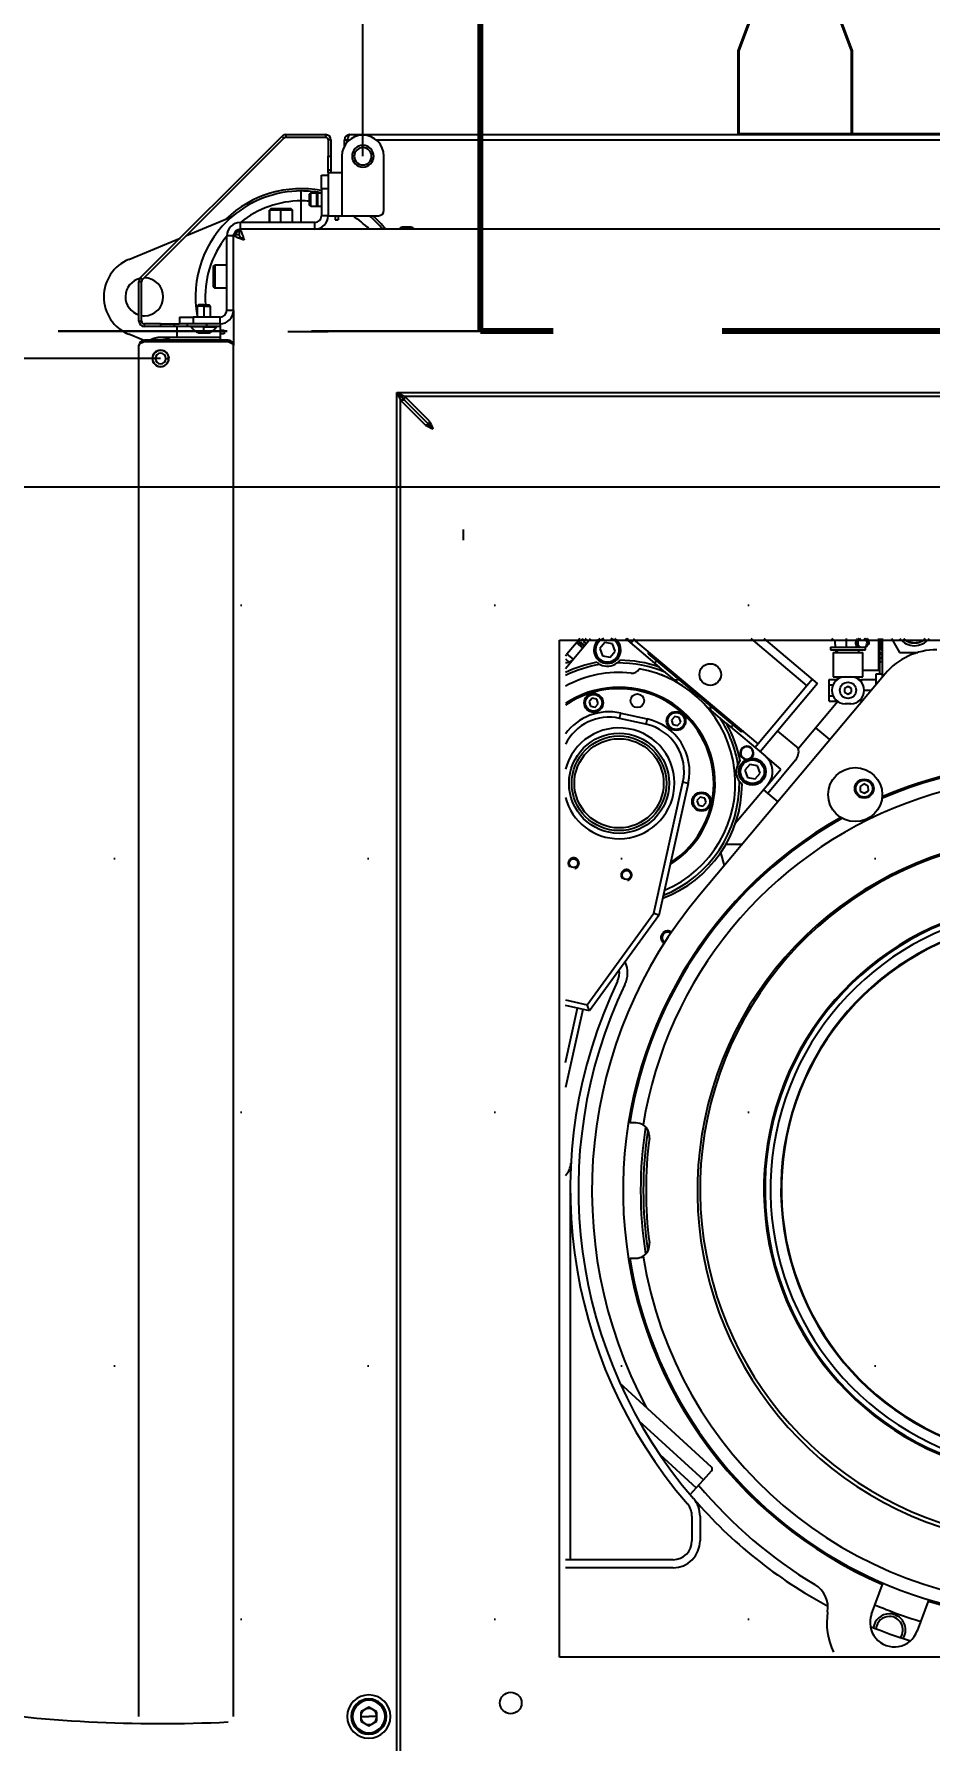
# Model space of a CAD drawing. Header units: millimetres. Extents: x -15291 to 293567, y -98510 to 49398.
# Drawn here: x 50277 to 50608, y 26636 to 27267 of the extents above; entities that cross this region are included whole.
import ezdxf

# ---------------------------------------------------------------- set-up
doc = ezdxf.new("R2010")
doc.units = ezdxf.units.MM
doc.header["$LTSCALE"] = 50
doc.header["$MEASUREMENT"] = 0
for name, pattern in [('AUSGEZOGEN', [0]), ('HIDDEN', [0.375, 0.25, -0.125]), ('PHANTOM2', [1.25, 0.625, -0.125, 0.125, -0.125, 0.125, -0.125])]:
    doc.linetypes.add(name, pattern=pattern)
for name, color, linetype in [('DV16_Standard', 7, 'CONTINUOUS'), ('DV18_Standard', 7, 'CONTINUOUS'), ('EL01', 7, 'AUSGEZOGEN'), ('EQUIP1', 7, 'AUSGEZOGEN'), ('FFU', 4, 'CONTINUOUS'), ('RASTER', 30, 'AUSGEZOGEN'), ('Standard', 7, 'CONTINUOUS')]:
    doc.layers.add(name, color=color, linetype=linetype)
doc.styles.add('ROMANT', font='romant', dxfattribs={"height": 400})

msp = doc.modelspace()

# ---------------------------------------------------------------- hatches: boundary and pattern name
at = {"layer": 'FFU'}
h = msp.add_hatch(dxfattribs=at)
h.set_pattern_fill('DOTS,_I', color=256, scale=1500, style=2)
h.set_pattern_definition([(0, (900, -3600), (46.875, 93.75), [0, -93.75])])
h.paths.add_polyline_path([(50110, 25900), (51010, 25900), (51010, 27100), (50110, 27100)])

# ---------------------------------------------------------------- linework, layer by layer
at = {"layer": 'DV16_Standard', "color": 4, "linetype": 'PHANTOM2', "ltscale": 254}
for p, q in [((50398.14, 27222.32), (50398.14, 27751.58)), ((50323.34, 27147.52), (49818.52, 27147.52))]:
    msp.add_line(p, q, dxfattribs=at)
at = {"layer": 'DV16_Standard', "color": 7, "linetype": 'Continuous', "ltscale": 254}
for p, q in [((50315.92, 27177.41), (50368.25, 27229.74)), ((50316.63, 27176.7), (50368.96, 27229.03)), ((50368.25, 27229.74), (50368.96, 27229.03)), ((50369.67, 27230.32), (50369.67, 27229.32)), ((50369.67, 27230.32), (50384.34, 27230.32)), ((50369.67, 27229.32), (50384.34, 27229.32)), ((50384.34, 27230.32), (50384.34, 27229.32)), ((50386.34, 27228.32), (50385.34, 27228.32)), ((50385.34, 27228.32), (50385.34, 27222.32)), ((50386.34, 27228.32), (50386.34, 27222.32)), ((50391.34, 27228.32), (50392.34, 27228.32)), ((50391.34, 27226.14), (50391.34, 27228.32)), ((50392.34, 27228.32), (50393.15, 27228.32)), ((50392.34, 27227.54), (50392.34, 27228.32)), ((50393.34, 27230.32), (50925.34, 27230.32)), ((50403.12, 27228.32), (50926.34, 27228.32)), ((50385.34, 27217.32), (50385.34, 27222.32)), ((50385.34, 27222.32), (50386.34, 27222.32)), ((50386.34, 27222.32), (50386.34, 27217.32)), ((50390.34, 27222.32), (50390.34, 27216.32)), ((50405.94, 27202.32), (50405.94, 27222.32)), ((50382.84, 27210.32), (50382.84, 27215.32)), ((50382.84, 27215.32), (50385.34, 27215.32)), ((50385.34, 27216.32), (50385.34, 27217.32)), ((50385.34, 27217.32), (50386.34, 27217.32)), ((50385.34, 27216.32), (50390.34, 27216.32)), ((50385.34, 27216.32), (50385.34, 27210.32)), ((50385.34, 27215.32), (50385.34, 27210.32)), ((50386.34, 27217.32), (50386.34, 27216.32)), ((50390.34, 27216.32), (50390.34, 27200.32)), ((50375.34, 27205.8), (50375.34, 27209.46)), ((50378.84, 27208.82), (50378.34, 27208.32)), ((50378.84, 27203.82), (50378.84, 27208.82)), ((50378.84, 27208.82), (50381.54, 27208.82)), ((50381.54, 27208.82), (50381.04, 27208.32)), ((50381.54, 27203.82), (50381.54, 27208.82)), ((50381.54, 27208.82), (50382.84, 27208.82)), ((50382.84, 27210.32), (50382.84, 27200.32)), ((50382.84, 27210.32), (50385.34, 27210.32)), ((50385.34, 27210.32), (50385.34, 27200.32)), ((50364.09, 27202.82), (50363.59, 27202.32)), ((50364.09, 27202.82), (50363.59, 27202.32)), ((50363.59, 27197.82), (50363.59, 27202.32)), ((50367.84, 27202.32), (50363.59, 27202.32)), ((50363.59, 27202.32), (50363.59, 27197.82)), ((50367.84, 27202.82), (50364.09, 27202.82)), ((50371.59, 27202.82), (50367.84, 27202.82)), ((50367.84, 27202.82), (50367.84, 27202.32)), ((50372.09, 27202.32), (50367.84, 27202.32)), ((50367.84, 27197.82), (50367.84, 27202.32)), ((50371.59, 27202.82), (50372.09, 27202.32)), ((50372.09, 27202.32), (50371.59, 27202.82)), ((50372.09, 27197.82), (50372.09, 27202.32)), ((50372.09, 27197.82), (50372.09, 27202.32)), ((50375.34, 27197.82), (50375.34, 27205.8)), ((50378.34, 27208.32), (50378.34, 27204.32)), ((50378.34, 27208.32), (50378.34, 27204.32)), ((50378.84, 27203.82), (50378.34, 27204.32)), ((50378.84, 27203.82), (50381.54, 27203.82)), ((50381.04, 27208.32), (50381.04, 27204.32)), ((50381.04, 27208.32), (50381.04, 27204.32)), ((50381.54, 27203.82), (50381.04, 27204.32)), ((50381.54, 27203.82), (50382.84, 27203.82)), ((50332.96, 27193.03), (50349.85, 27200.02)), ((50352.84, 27195.32), (50352.84, 27197.82)), ((50380.34, 27197.82), (50352.84, 27197.82)), ((50380.34, 27195.32), (50380.34, 27197.82)), ((50385.34, 27200.32), (50382.84, 27200.32)), ((50385.34, 27200.32), (50390.34, 27200.32)), ((50387.84, 27200.32), (50387.84, 27198.82)), ((50387.84, 27198.82), (50389.04, 27198.82)), ((50389.04, 27200.32), (50389.04, 27198.82)), ((50390.34, 27200.32), (50403.94, 27200.32)), ((50414.34, 27196.12), (50412.74, 27196.12)), ((50414.34, 27196.13), (50412.78, 27196.13)), ((50414.34, 27196.12), (50414.34, 27196.13)), ((50415.89, 27196.13), (50414.34, 27196.13)), ((50414.34, 27196.12), (50414.34, 27195.32)), ((50414.34, 27196.12), (50415.93, 27196.12)), ((50415.06, 27196.1), (50414.34, 27196.05)), ((50415.78, 27196.1), (50415.06, 27196.1)), ((50311.6, 27184.18), (50330.54, 27192.03)), ((50347.84, 27165.32), (50347.84, 27192.82)), ((50350.34, 27192.82), (50347.84, 27192.82)), ((50350.34, 27165.32), (50350.34, 27192.82)), ((50350.39, 27193.32), (50352.34, 27193.32)), ((50352.34, 27195.27), (50352.34, 27193.32)), ((50380.34, 27195.32), (50352.84, 27195.32)), ((51457.34, 27195.32), (50380.34, 27195.32)), ((50315.92, 27177.41), (50316.63, 27176.7)), ((50342.84, 27181.57), (50343.34, 27182.07)), ((50342.84, 27181.57), (50342.84, 27174.07)), ((50343.34, 27182.07), (50343.34, 27173.57)), ((50347.84, 27182.07), (50343.34, 27182.07)), ((50315.34, 27161.32), (50315.34, 27175.99)), ((50315.34, 27175.99), (50316.34, 27175.99)), ((50316.34, 27161.32), (50316.34, 27175.99)), ((50342.84, 27174.07), (50343.34, 27173.57)), ((50347.84, 27173.57), (50343.34, 27173.57)), ((50337.34, 27167.32), (50336.84, 27166.82)), ((50339.34, 27166.82), (50336.84, 27166.82)), ((50336.84, 27166.82), (50336.84, 27162.82)), ((50339.34, 27167.32), (50337.34, 27167.32)), ((50339.34, 27167.32), (50337.34, 27167.32)), ((50339.34, 27167.32), (50341.34, 27167.32)), ((50339.34, 27167.32), (50341.34, 27167.32)), ((50339.34, 27166.82), (50339.34, 27167.32)), ((50339.34, 27166.82), (50341.84, 27166.82)), ((50339.34, 27166.82), (50339.34, 27162.82)), ((50341.84, 27166.82), (50341.34, 27167.32)), ((50341.84, 27162.82), (50341.84, 27166.82)), ((50350.34, 27165.32), (50347.84, 27165.32)), ((50350.34, 27165.32), (50350.34, 27152.32)), ((50350.34, 27165.32), (50350.34, 27152.32)), ((50315.34, 27161.32), (50316.34, 27161.32)), ((50317.34, 27159.32), (50317.34, 27160.32)), ((50323.34, 27160.32), (50317.34, 27160.32)), ((50323.34, 27159.32), (50317.34, 27159.32)), ((50323.34, 27160.32), (50323.34, 27159.32)), ((50323.34, 27160.32), (50328.34, 27160.32)), ((50328.34, 27159.32), (50323.34, 27159.32)), ((50328.34, 27160.32), (50330.34, 27160.32)), ((50328.34, 27160.32), (50328.34, 27159.32)), ((50333.34, 27159.32), (50328.34, 27159.32)), ((50329.34, 27159.32), (50329.34, 27155.32)), ((50330.34, 27162.82), (50335.34, 27162.82)), ((50330.34, 27162.82), (50330.34, 27160.32)), ((50335.34, 27160.32), (50330.34, 27160.32)), ((50333.34, 27159.32), (50333.34, 27160.32)), ((50340.34, 27159.32), (50333.34, 27159.32)), ((50339.34, 27159.17), (50334.68, 27159.17)), ((50345.34, 27162.82), (50335.34, 27162.82)), ((50335.34, 27162.82), (50335.34, 27160.32)), ((50345.34, 27160.32), (50335.34, 27160.32)), ((50339.34, 27159.17), (50339.34, 27159.32)), ((50339.34, 27156.96), (50339.34, 27159.17)), ((50339.34, 27159.17), (50343.99, 27159.17)), ((50340.34, 27160.32), (50340.34, 27159.32)), ((50345.34, 27159.32), (50340.34, 27159.32)), ((50345.34, 27160.32), (50345.34, 27162.82)), ((50345.34, 27160.32), (50345.34, 27159.32)), ((50345.34, 27159.32), (50345.34, 27155.32)), ((50316.89, 27154.27), (50311.6, 27156.46)), ((50315.34, 26645.32), (50315.34, 27152.32)), ((50317.34, 27154.32), (50317.34, 27153.82)), ((50317.34, 27154.32), (50317.34, 27153.82)), ((50348.34, 27154.32), (50317.34, 27154.32)), ((50317.34, 27153.82), (50348.34, 27153.82)), ((50317.34, 27153.82), (50348.34, 27153.82)), ((50329.34, 27155.32), (50323.34, 27155.32)), ((50345.34, 27155.32), (50329.34, 27155.32)), ((50339.34, 27156.96), (50337.43, 27156.96)), ((50337.47, 27156.95), (50339.34, 27156.95)), ((50337.6, 27156.99), (50338.47, 27156.99)), ((50338.47, 27156.99), (50339.34, 27157.05)), ((50339.34, 27156.96), (50339.34, 27156.95)), ((50339.34, 27156.96), (50341.24, 27156.96)), ((50339.34, 27156.95), (50341.21, 27156.95)), ((50346.84, 27157.82), (50345.34, 27157.82)), ((50346.84, 27156.62), (50345.34, 27156.62)), ((50345.34, 27155.32), (50345.34, 27154.32)), ((50346.84, 27157.82), (50346.84, 27156.62)), ((50348.34, 27154.32), (50348.34, 27153.82)), ((50348.34, 27154.32), (50348.34, 27153.82)), ((50350.34, 26645.32), (50350.34, 27152.32)), ((50385.34, 27157.32), (50370.34, 27157.32)), ((50320.3, 27147.82), (50320.35, 27147.82)), ((50321.38, 27147.52), (50320.34, 27147.52)), ((50321.38, 27147.52), (50320.34, 27147.52)), ((50320.58, 27148.82), (50320.63, 27148.82)), ((50325.3, 27147.52), (50326.34, 27147.52)), ((50325.3, 27147.52), (50326.34, 27147.52)), ((50326.04, 27148.82), (50326.1, 27148.82)), ((50326.32, 27147.82), (50326.34, 27147.82)), ((50326.34, 27148.07), (50326.34, 27147.82)), ((50326.34, 27147.82), (50326.37, 27147.82)), ((50410.68, 26630.32), (50410.68, 27134.98)), ((50410.68, 27134.98), (50412.09, 27132.15)), ((50410.68, 27134.98), (51449.99, 27134.98)), ((50410.68, 27134.98), (50413.51, 27133.56)), ((50413.51, 27133.56), (51447.17, 27133.56)), ((50422.75, 27124.32), (50413.51, 27133.56)), ((50413.51, 27132.15), (50413.51, 27133.56)), ((50413.51, 27132.15), (50412.09, 27132.15)), ((50412.09, 26630.32), (50412.09, 27132.15)), ((50421.34, 27122.91), (50412.09, 27132.15)), ((50422.75, 27122.91), (50413.51, 27132.15)), ((50422.75, 27122.91), (50421.34, 27122.91)), ((50422.75, 27122.91), (50422.75, 27124.32)), ((50435.34, 27080.32), (50435.34, 27084.32)), ((50470.84, 27043.32), (51389.84, 27043.32)), ((50470.84, 26667.32), (50470.84, 27043.32)), ((51389.84, 26667.32), (50470.84, 26667.32)), ((50400.34, 26648.79), (50397.34, 26647.05)), ((50397.34, 26647.05), (50397.34, 26643.59)), ((50400.34, 26651.32), (50400.34, 26651.82)), ((50403.34, 26647.05), (50400.34, 26648.79)), ((50403.34, 26643.59), (50403.34, 26647.05)), ((50397.34, 26645.32), (50400.34, 26645.32)), ((50397.34, 26643.59), (50400.34, 26641.86)), ((50403.34, 26645.32), (50400.34, 26645.32)), ((50400.34, 26641.86), (50403.34, 26643.59)), ((50400.34, 26639.32), (50400.34, 26638.82))]:
    msp.add_line(p, q, dxfattribs=at)
msp.add_circle((50452.84, 26650.32), 4, dxfattribs=at)
at = {"layer": 'DV16_Standard', "color": 4, "linetype": 'PHANTOM2', "ltscale": 254}
for centre, radius, start, end in [((50398.14, 27222.32), 529.26, 359.13392, 90), ((50323.34, 27147.52), 504.82, 180, 272.8386)]:
    msp.add_arc(centre, radius, start, end, dxfattribs=at)
at = {"layer": 'DV16_Standard', "color": 7, "linetype": 'Continuous', "ltscale": 254}
for centre, radius, start, end in [((50369.67, 27228.32), 2, 90, 135), ((50369.67, 27228.32), 1, 90, 135), ((50384.34, 27228.32), 2, 0, 90), ((50384.34, 27228.32), 1, 0, 90), ((50398.14, 27222.32), 7.8, 0, 180), ((50393.34, 27228.32), 2, 90, 180), ((50398.14, 27222.32), 4, 90, 270), ((50398.14, 27222.32), 3.2, 90, 270), ((50398.14, 27222.32), 4, 270, 90), ((50398.14, 27222.32), 3.2, 270, 90), ((50375.34, 27170.32), 40, 79.19308, 134.08217), ((50375.34, 27170.32), 39.14, 90, 130.63537), ((50375.34, 27170.32), 39.14, 79.62473, 90), ((50375.34, 27170.32), 35.48, 90, 129.18103), ((50375.34, 27170.32), 35.48, 85.14915, 90), ((50403.94, 27202.32), 2, 270, 0), ((50375.34, 27170.32), 39.14, 130.63537, 190.37527), ((50352.84, 27192.82), 5, 90, 180), ((50380.34, 27200.32), 5, 270, 0), ((50380.34, 27200.32), 2.5, 270, 0), ((50375.34, 27170.32), 35.48, 44.80411, 57.73866), ((50375.34, 27170.32), 39.14, 39.69743, 50.03884), ((50375.34, 27170.32), 40, 38.68219, 48.59038), ((50414.34, 27192.02), 4.4, 111.2377, 131.41841), ((50412.78, 27196.03), 0.1, 90, 111.2377), ((50415.89, 27196.03), 0.1, 68.7623, 90), ((50414.34, 27192.02), 4.4, 48.58159, 68.7623), ((50375.34, 27170.32), 35.48, 140.81897, 184.85085), ((50352.84, 27192.82), 2.5, 90, 180), ((50353.34, 27192.32), 3, 109.47122, 160.52878), ((50354.34, 27191.32), 4, 120, 150), ((50317.34, 27170.32), 15, 112.5, 247.5), ((50317.34, 27170.32), 7, 103.62736, 253.39845), ((50317.34, 27175.99), 2, 135, 180), ((50317.34, 27170.32), 7, 270, 90), ((50317.34, 27175.99), 1, 135, 180), ((50345.34, 27165.32), 5, 270, 0), ((50345.34, 27165.32), 2.5, 270, 0), ((50317.34, 27161.32), 2, 180, 270), ((50317.34, 27170.32), 7, 261.78679, 270), ((50317.34, 27161.32), 1, 180, 270), ((50334.77, 27159.22), 0.1, 90, 212.6459), ((50339.34, 27162.15), 5.53, 212.64591, 249.84415), ((50339.34, 27162.15), 5.53, 290.15585, 327.35409), ((50343.91, 27159.22), 0.1, 327.3541, 90), ((50317.34, 27152.32), 2, 90, 180), ((50317.34, 27152.32), 2, 90, 180), ((50323.34, 27147.52), 7.8, 90, 119.33211), ((50323.34, 27147.52), 7.75, 90, 118.66739), ((50323.34, 27147.52), 7.75, 61.33261, 90), ((50337.47, 27157.05), 0.1, 249.84416, 270), ((50341.21, 27157.05), 0.1, 270, 290.15584), ((50348.34, 27152.32), 2, 0, 90), ((50348.34, 27152.32), 2, 0, 90), ((50323.34, 27147.52), 3.05, 0, 180), ((50323.34, 27147.52), 3.05, 0, 180), ((50323.34, 27147.52), 3.05, 180, 0), ((50323.34, 27147.52), 3.05, 180, 0), ((50323.34, 27147.52), 3, 0, 180), ((50323.34, 27147.52), 3, 0, 180), ((50323.34, 27147.52), 3, 180, 0), ((50323.34, 27147.52), 3, 180, 0), ((50323.34, 27147.52), 1.96, 0, 180), ((50323.34, 27147.52), 1.96, 0, 180), ((50323.34, 27147.52), 1.96, 180, 0), ((50323.34, 27147.52), 1.96, 180, 0), ((50396.29, 27117.76), 22.44, 39.88584, 50.11416), ((50428.71, 27150.18), 23.58, 220.13396, 229.86604), ((50432.51, 27141.72), 21.88, 239.29083, 247.57907), ((50402.84, 27112.6), 23.1, 22.64059, 30.48951), ((50431.76, 27130.51), 11.79, 220.13396, 229.86604), ((50400.34, 26645.32), 8, 90, 270), ((50400.34, 26645.32), 8, 270, 90), ((50400.34, 26645.32), 6.5, 90, 270), ((50400.34, 26645.32), 6, 90, 270), ((50400.34, 26645.32), 3, 120, 180), ((50400.34, 26645.32), 3, 60, 120), ((50400.34, 26645.32), 6.5, 270, 90), ((50400.34, 26645.32), 6, 270, 90), ((50400.34, 26645.32), 3, 0, 60), ((50400.34, 26645.32), 3, 180, 240), ((50400.34, 26645.32), 3, 240, 300), ((50400.34, 26645.32), 3, 300, 0)]:
    msp.add_arc(centre, radius, start, end, dxfattribs=at)
for points, knots in [([(50393.34, 27230.32), (50393.32, 27230.32), (50393.29, 27230.32), (50393.25, 27230.3), (50393.2, 27230.28), (50393.16, 27230.24), (50393.11, 27230.2), (50393.06, 27230.14), (50393.02, 27230.08), (50392.97, 27230.01), (50392.93, 27229.92), (50392.88, 27229.83), (50392.84, 27229.74), (50392.79, 27229.63), (50392.75, 27229.52), (50392.7, 27229.4), (50392.66, 27229.28), (50392.61, 27229.15), (50392.56, 27229.02), (50392.52, 27228.89), (50392.47, 27228.75), (50392.43, 27228.61), (50392.38, 27228.46), (50392.35, 27228.37), (50392.34, 27228.32)], [0, 0, 0, 0, 0.045455, 0.090909, 0.136364, 0.181818, 0.227273, 0.272727, 0.318182, 0.363636, 0.409091, 0.454545, 0.5, 0.545455, 0.590909, 0.636364, 0.681818, 0.727273, 0.772727, 0.818182, 0.863636, 0.909091, 0.954545, 1, 1, 1, 1]), ([(50354.34, 27191.32), (50354.27, 27191.34), (50354.13, 27191.39), (50353.93, 27191.45), (50353.73, 27191.52), (50353.53, 27191.58), (50353.33, 27191.64), (50353.14, 27191.71), (50352.95, 27191.77), (50352.76, 27191.84), (50352.57, 27191.9), (50352.39, 27191.97), (50352.22, 27192.03), (50352.05, 27192.1), (50351.89, 27192.16), (50351.73, 27192.23), (50351.58, 27192.29), (50351.44, 27192.35), (50351.3, 27192.42), (50351.17, 27192.48), (50351.05, 27192.55), (50350.94, 27192.61), (50350.84, 27192.68), (50350.74, 27192.74), (50350.66, 27192.81), (50350.58, 27192.87), (50350.52, 27192.93), (50350.46, 27193), (50350.42, 27193.06), (50350.38, 27193.13), (50350.36, 27193.19), (50350.34, 27193.26), (50350.34, 27193.3), (50350.34, 27193.32)], [0, 0, 0, 0, 0.032258, 0.064516, 0.096774, 0.129032, 0.16129, 0.193548, 0.225806, 0.258064, 0.290322, 0.322581, 0.354839, 0.387097, 0.419355, 0.451613, 0.483871, 0.516129, 0.548387, 0.580645, 0.612903, 0.645161, 0.677419, 0.709678, 0.741936, 0.774194, 0.806452, 0.83871, 0.870968, 0.903226, 0.935484, 0.967742, 1, 1, 1, 1])]:
    msp.add_open_spline(points, degree=3, knots=knots, dxfattribs=at)
for points in [[(50354.34, 27191.32), (50354.11, 27192.02), (50353.67, 27193.42), (50353, 27194.95), (50352.56, 27195.32), (50352.34, 27195.32)], [(50354.34, 27191.32), (50353.99, 27191.54), (50353.29, 27191.99), (50352.52, 27192.66), (50352.34, 27193.1), (50352.34, 27193.32)], [(50315.34, 27152.32), (50315.34, 27152.49), (50315.52, 27152.82), (50316.29, 27153.32), (50316.99, 27153.66), (50317.34, 27153.82)], [(50315.34, 27152.32), (50315.34, 27152.49), (50315.52, 27152.82), (50316.29, 27153.32), (50316.99, 27153.66), (50317.34, 27153.82)], [(50348.34, 27153.82), (50348.69, 27153.66), (50349.38, 27153.32), (50350.15, 27152.82), (50350.34, 27152.49), (50350.34, 27152.32)], [(50348.34, 27153.82), (50348.69, 27153.66), (50349.38, 27153.32), (50350.15, 27152.82), (50350.34, 27152.49), (50350.34, 27152.32)]]:
    msp.add_open_spline(points, degree=3, dxfattribs=at)
at = {"layer": 'DV18_Standard', "color": 7, "linetype": 'Continuous', "ltscale": 254}
for p, q in [((50571.04, 27040.82), (50584.04, 27040.82)), ((50571.04, 27040.82), (50571.04, 27039.82)), ((50571.04, 27039.82), (50584.04, 27039.82)), ((50572.04, 27038.82), (50583.04, 27038.82)), ((50572.04, 27038.82), (50572.04, 27029.82)), ((50573.54, 27039.82), (50573.54, 27038.82)), ((50581.54, 27038.82), (50581.54, 27039.82)), ((50583.04, 27029.82), (50583.04, 27038.82)), ((50584.04, 27039.82), (50584.04, 27040.82)), ((50589.84, 27039.82), (50589.84, 27043.92)), ((50589.84, 27039.82), (50590.34, 27039.82)), ((50590.34, 27029.81), (50590.34, 27043.92)), ((50593.66, 27043.92), (50596.6, 27038.82)), ((50596.6, 27038.82), (50603.4, 27038.82)), ((50591.24, 27030.89), (50522.61, 26949.1)), ((50570.54, 27028.86), (50573.04, 27028.86)), ((50570.54, 27026.86), (50570.54, 27028.86)), ((50570.54, 27026.86), (50571.97, 27026.86)), ((50570.54, 27022.81), (50570.54, 27026.86)), ((50572.04, 27029.82), (50576.54, 27029.82)), ((50573.04, 27028.53), (50573.04, 27028.86)), ((50573.23, 27028.57), (50573.04, 27028.57)), ((50573.04, 27028.53), (50573.04, 27028.39)), ((50573.54, 27029.82), (50573.54, 27028.82)), ((50577.54, 27026.27), (50576.29, 27025.54)), ((50576.54, 27029.82), (50578.54, 27029.82)), ((50578.79, 27025.54), (50577.54, 27026.27)), ((50578.54, 27029.82), (50583.04, 27029.82)), ((50581.54, 27028.82), (50581.54, 27029.82)), ((50582.54, 27028.57), (50581.84, 27028.57)), ((50582.54, 27028.82), (50587.84, 27028.82)), ((50582.54, 27027.82), (50582.54, 27028.82)), ((50587.84, 27030.82), (50587.84, 27026.83)), ((50590.34, 27030.82), (50587.84, 27030.82)), ((50570.54, 27022.81), (50571.96, 27022.81)), ((50570.54, 27020.77), (50570.54, 27022.81)), ((50570.54, 27020.77), (50573.04, 27020.77)), ((50573.04, 27021.25), (50573.04, 27021.12)), ((50573.04, 27020.77), (50573.04, 27021.12)), ((50573.04, 27021.07), (50573.23, 27021.07)), ((50576.29, 27025.54), (50576.29, 27024.1)), ((50576.29, 27024.1), (50577.54, 27023.38)), ((50578.54, 27019.82), (50576.54, 27019.82)), ((50577.54, 27023.38), (50578.79, 27024.1)), ((50578.79, 27024.1), (50578.79, 27025.54)), ((50581.84, 27021.07), (50582.54, 27021.07)), ((50582.54, 27020.82), (50582.54, 27021.82)), ((50582.54, 27020.82), (50582.79, 27020.82)), ((50583.54, 27024.82), (50586.15, 27024.82)), ((50583.42, 26990.19), (50581.98, 26989.23)), ((50581.98, 26989.23), (50582.09, 26987.5)), ((50584.97, 26989.42), (50583.42, 26990.19)), ((50585.08, 26987.69), (50584.97, 26989.42)), ((50582.09, 26987.5), (50583.64, 26986.73)), ((50583.64, 26986.73), (50585.08, 26987.69)), ((50531.81, 26960.06), (50530.5, 26964.85)), ((50543.14, 26910.08), (50542.51, 26910.45)), ((50537.18, 26899.67), (50536.51, 26900.06)), ((50499.13, 26864.82), (50496.83, 26864.82)), ((50474.84, 26840.32), (50474.84, 26703.32)), ((50496.83, 26814.82), (50499.13, 26814.82)), ((50527.04, 26737.58), (50493.22, 26768.57)), ((50500.21, 26754.71), (50524.06, 26732.85)), ((50507.93, 26742.21), (50521.36, 26729.9)), ((50524.06, 26732.85), (50527.1, 26736.17)), ((50521.36, 26729.9), (50519.11, 26727.45)), ((50521.36, 26729.9), (50524.06, 26732.85)), ((50519.84, 26719.39), (50519.84, 26710.32)), ((50522.84, 26719.39), (50522.84, 26710.32)), ((50512.84, 26703.32), (50473.04, 26703.32)), ((50512.84, 26700.32), (50473.04, 26700.32)), ((50586.24, 26683.15), (50590.26, 26694.2)), ((50590.26, 26694.2), (50590.43, 26694.67)), ((50607.17, 26688.04), (50603.15, 26677)), ((50607.34, 26688.51), (50607.17, 26688.04))]:
    msp.add_line(p, q, dxfattribs=at)
for centre, radius in [((50577.54, 27024.82), 3), ((50580.2, 26986.24), 10), ((50583.53, 26988.46), 3.5), ((50583.53, 26988.46), 3.1)]:
    msp.add_circle(centre, radius, dxfattribs=at)
for centre, radius, start, end in [((50610.4, 27014.82), 25, 90, 140), ((50602.09, 27048.32), 7, 218.98375, 270), ((50602.09, 27048.32), 6, 227.21856, 270), ((50602.09, 27048.32), 6, 270, 312.78144), ((50602.09, 27048.32), 7, 270, 321.01625), ((50576.54, 27024.82), 5, 90, 270), ((50578.54, 27024.82), 5, 270, 90), ((50652.84, 26839.82), 158, 50.57351, 113.39625), ((50652.84, 26839.82), 158.5, 73.25514, 113.29258), ((50652.84, 26839.82), 153, 50.13892, 170.88128), ((50652.84, 26839.82), 158.5, 119.48031, 246.74486), ((50652.84, 26839.82), 158, 119.37664, 170.89595), ((50652.84, 26839.82), 131, 90, 43.29801), ((50652.84, 26840.32), 130, 90, 43.15433), ((50652.84, 26839.82), 170, 140, 208.11968), ((50652.84, 26840.32), 106.4, 90, 43.85484), ((50652.84, 26840.32), 106, 90, 43.8695), ((50652.84, 26840.32), 104, 90, 43.94403), ((50652.84, 26840.32), 100.1, 90, 44.09795), ((50652.84, 26840.32), 100, 90, 44.10206), ((50652.84, 26840.32), 99.9, 90, 44.10617), ((50510.84, 26933.32), 2.07, 90, 237.49488), ((50510.84, 26933.32), 2.07, 55.77926, 90), ((50486.03, 26920.32), 7, 334.37797, 9.05708), ((50486.03, 26920.32), 10, 334.37797, 24.30887), ((50652.84, 26840.32), 178, 154.37797, 220.82089), ((50652.84, 26840.32), 175, 154.37797, 220.82089), ((50499.13, 26859.82), 5, 58.15839, 90), ((50652.84, 26839.82), 152, 171.09316, 188.90684), ((50499.13, 26859.82), 5, 352.58633, 58.15839), ((50652.84, 26839.82), 151, 171.46277, 188.53723), ((50652.84, 26839.82), 150, 172.58633, 187.41367), ((50468.11, 26850.32), 7, 314.78706, 356.90142), ((50499.13, 26819.82), 5, 301.84161, 7.41367), ((50652.84, 26839.82), 158, 189.10405, 290.5072), ((50499.13, 26819.82), 5, 270, 301.84161), ((50652.84, 26839.82), 153, 189.11872, 350.88128), ((50526.36, 26736.85), 1, 317.5, 47.5), ((50652.84, 26839.82), 170, 219.83429, 238.99714), ((50512.84, 26719.39), 7, 0, 40.82089), ((50652.84, 26840.32), 175, 220.82089, 241.78708), ((50512.84, 26719.39), 10, 0, 40.82089), ((50512.84, 26710.32), 10, 270, 0), ((50512.84, 26710.32), 7, 270, 0), ((50560.12, 26685.54), 10, 351.02145, 58.99714), ((50652.84, 26839.82), 158.5, 253.25514, 290.42734), ((50652.84, 26840.32), 167, 246.96946, 253.14805), ((50594.69, 26680.07), 25, 171.02145, 205.93517), ((50594.69, 26680.07), 9, 160, 340), ((50652.84, 26840.32), 175, 247.47749, 252.63746), ((50592.84, 26677.32), 6, 90, 171.41646), ((50592.84, 26677.32), 5, 90, 174.15891), ((50592.84, 26677.32), 6, 328.1664, 90), ((50592.84, 26677.32), 5, 325.42396, 90)]:
    msp.add_arc(centre, radius, start, end, dxfattribs=at)
at = {"layer": 'DV18_Standard', "color": 7, "linetype": 'PHANTOM2', "ltscale": 254}
for centre, radius, start, end in [((50602.09, 27048.32), 5.92, 228.08892, 285), ((50510.84, 26933.32), 2.5, 57.47959, 237.47959)]:
    msp.add_arc(centre, radius, start, end, dxfattribs=at)
at = {"layer": 'EL01', "color": 30, "linetype": 'HIDDEN', "lineweight": 30, "ltscale": 5}
msp.add_line((50441.7, 27157.57), (49942.88, 27157.57), dxfattribs=at)
at = {"layer": 'EL01', "color": 0, "linetype": 'HIDDEN', "lineweight": 80, "ltscale": 10}
msp.add_lwpolyline([(50441.7, 28161.51), (50843.52, 28161.51), (50843.52, 27157.57), (50441.7, 27157.57)], close=True, dxfattribs=at)
at = {"layer": 'EL01', "color": 0, "linetype": 'HIDDEN', "lineweight": 30, "ltscale": 5}
msp.add_arc((50441.7, 27157.57), 498.81, 90, 180, dxfattribs=at)
at = {"layer": 'RASTER'}
msp.add_line((48310, 27100), (51910, 27100), dxfattribs=at)
at = {"layer": 'Standard', "color": 7, "linetype": 'Continuous', "ltscale": 254}
for p, q in [((50473.04, 27032.91), (50482.28, 27043.92)), ((50473.04, 27037.57), (50473.57, 27038.2)), ((50477.1, 27042.42), (50473.57, 27038.2)), ((50473.57, 27038.2), (50475.87, 27036.28)), ((50477.1, 27042.42), (50477.62, 27043.03)), ((50477.1, 27042.42), (50479.4, 27040.49)), ((50478.17, 27043.69), (50477.62, 27043.03)), ((50479.03, 27041.84), (50477.62, 27043.03)), ((50478.36, 27043.92), (50478.17, 27043.69)), ((50478.88, 27043.09), (50478.17, 27043.69)), ((50478.33, 27042.43), (50478.57, 27042.72)), ((50478.52, 27041.23), (50479.03, 27041.84)), ((50478.57, 27042.72), (50480.15, 27041.39)), ((50479.27, 27043.57), (50478.88, 27043.09)), ((50479.03, 27041.84), (50479.91, 27041.1)), ((50479.27, 27043.57), (50479.57, 27043.92)), ((50479.4, 27043.72), (50480.11, 27043.12)), ((50479.83, 27042.79), (50480.11, 27043.12)), ((50480.71, 27042.05), (50479.83, 27042.79)), ((50480.73, 27042.07), (50479.85, 27042.81)), ((50480.15, 27043.17), (50480.11, 27043.12)), ((50480.26, 27043.92), (50481.45, 27042.93)), ((50487.57, 27042.44), (50485.71, 27040.23)), ((50485.71, 27040.23), (50486.7, 27037.52)), ((50490.41, 27041.94), (50487.57, 27042.44)), ((50489.54, 27037.01), (50491.4, 27039.23)), ((50491.4, 27039.23), (50490.41, 27041.94)), ((50495.23, 27043.92), (50507.74, 27033.42)), ((50496.25, 27043.92), (50495.82, 27043.42)), ((50497.2, 27042.26), (50498.36, 27043.64)), ((50498.36, 27043.64), (50498.6, 27043.92)), ((50544.32, 27005.07), (50498.36, 27043.64)), ((50503.8, 27038.29), (50503.72, 27039.14)), ((50538.12, 27009.5), (50503.8, 27038.29)), ((50541.59, 27043.92), (50562.32, 27026.52)), ((50566.29, 27027.36), (50546.57, 27043.92)), ((50571.46, 27043.92), (50572.75, 27042.84)), ((50572.92, 27040.82), (50572.75, 27042.84)), ((50573.1, 27038.82), (50573.01, 27039.82)), ((50576.84, 27043.92), (50576.84, 27040.82)), ((50588.84, 27043.92), (50588.84, 27032.32)), ((50589.34, 27030.82), (50589.34, 27043.92)), ((50589.34, 27038.97), (50590.34, 27038.13)), ((50590.34, 27037.74), (50589.34, 27038.58)), ((50473.04, 27036.43), (50474.46, 27035.23)), ((50486.7, 27037.52), (50489.54, 27037.01)), ((50506.01, 27034.87), (50506.78, 27035.79)), ((50510.08, 27031.45), (50507.74, 27033.42)), ((50583.04, 27032.32), (50588.84, 27032.32)), ((50589.34, 27036.29), (50590.34, 27037.49)), ((50590.34, 27037.35), (50589.34, 27036.16)), ((50590.34, 27036.43), (50589.88, 27036.81)), ((50590.11, 27037.08), (50590.08, 27037.04)), ((50590.08, 27037.04), (50590.34, 27036.82)), ((50508.52, 27030.49), (50508.49, 27030.48)), ((50510.82, 27029.51), (50508.52, 27030.49)), ((50515.18, 27027.18), (50510.08, 27031.45)), ((50510.83, 27029.49), (50510.82, 27029.51)), ((50515.21, 27028.72), (50513.52, 27028.57)), ((50562.32, 27026.52), (50544.32, 27005.07)), ((50566.29, 27027.36), (50551.51, 27009.75)), ((50564.38, 27028.97), (50562.32, 27026.52)), ((50482.95, 27021.87), (50481.78, 27020.6)), ((50481.78, 27020.6), (50482.3, 27018.94)), ((50484.64, 27021.5), (50482.95, 27021.87)), ((50483.99, 27018.57), (50485.16, 27019.85)), ((50485.16, 27019.85), (50484.64, 27021.5)), ((50505.89, 27022.93), (50505.9, 27022.91)), ((50507.19, 27022.36), (50507.21, 27022.37)), ((50573.74, 27020.68), (50559.17, 27003.32)), ((50482.3, 27018.94), (50483.99, 27018.57)), ((50493.07, 27014.44), (50493.5, 27016.4)), ((50502.83, 27012.28), (50493.07, 27014.44)), ((50493.5, 27016.4), (50503.27, 27014.23)), ((50503.27, 27014.23), (50502.83, 27012.28)), ((50513.46, 27015.11), (50512.29, 27013.83)), ((50512.29, 27013.83), (50512.81, 27012.18)), ((50515.15, 27014.74), (50513.46, 27015.11)), ((50514.5, 27011.81), (50515.67, 27013.08)), ((50515.67, 27013.08), (50515.15, 27014.74)), ((50530.29, 27014.5), (50525.19, 27018.77)), ((50526.85, 27017.38), (50526.7, 27019.07)), ((50532.63, 27012.53), (50530.29, 27014.5)), ((50512.81, 27012.18), (50514.5, 27011.81)), ((50532.63, 27012.53), (50547, 27000.48)), ((50535.13, 27012), (50534.36, 27011.08)), ((50538.96, 27009.57), (50538.12, 27009.5)), ((50551.51, 27009.75), (50545.08, 27002.08)), ((50551.51, 27009.75), (50559.17, 27003.32)), ((50570.84, 27006.58), (50565.6, 27010.98)), ((50544.32, 27005.07), (50543.17, 27003.69)), ((50552.74, 26995.66), (50547, 27000.48)), ((50541.19, 26997.44), (50539.33, 26995.23)), ((50539.33, 26995.23), (50540.32, 26992.52)), ((50544.03, 26996.94), (50541.19, 26997.44)), ((50543.16, 26992.02), (50545.02, 26994.23)), ((50545.02, 26994.23), (50544.03, 26996.94)), ((50558.13, 26998.97), (50547.85, 26986.71)), ((50547.92, 26989.91), (50552.74, 26995.66)), ((50505.78, 26942.4), (50516.51, 26990.81)), ((50518.46, 26990.38), (50507.64, 26941.56)), ((50518.46, 26990.38), (50516.51, 26990.81)), ((50547.92, 26989.91), (50535.87, 26975.55)), ((50540.32, 26992.52), (50543.16, 26992.02)), ((50546.31, 26988), (50547.85, 26986.71)), ((50522.85, 26985.31), (50521.68, 26984.03)), ((50521.68, 26984.03), (50522.21, 26982.38)), ((50522.21, 26982.38), (50523.9, 26982)), ((50524.55, 26984.93), (50522.85, 26985.31)), ((50523.9, 26982), (50525.07, 26983.28)), ((50525.07, 26983.28), (50524.55, 26984.93)), ((50547.85, 26986.71), (50551.56, 26983.6)), ((50538.32, 26967.82), (50532.36, 26967.82)), ((50481.06, 26908.53), (50505.78, 26942.4)), ((50507.64, 26941.56), (50481.9, 26906.3)), ((50507.64, 26941.56), (50505.78, 26942.4)), ((50473.04, 26910.31), (50481.06, 26908.53)), ((50481.9, 26906.3), (50473.04, 26908.26)), ((50473.04, 26887.12), (50477.51, 26907.27)), ((50479.46, 26906.84), (50473.04, 26877.88)), ((50481.9, 26906.3), (50481.06, 26908.53))]:
    msp.add_line(p, q, dxfattribs=at)
for centre, radius in [((50526.61, 27030.64), 4), ((50526.61, 27030.64), 4), ((50483.47, 27020.22), 3.5), ((50483.47, 27020.22), 3.1), ((50499.63, 27020.93), 2.52), ((50513.98, 27013.46), 3.5), ((50513.98, 27013.46), 3.1), ((50492.87, 26990.42), 18.5), ((50492.87, 26990.42), 18.5), ((50492.87, 26990.42), 17.5), ((50492.87, 26990.42), 17.5), ((50492.87, 26990.42), 16.5), ((50542.18, 26994.73), 5), ((50542.18, 26994.73), 4.4), ((50523.38, 26983.65), 3.5), ((50523.38, 26983.65), 3.1), ((50476.07, 26960.85), 1.62), ((50495.6, 26956.52), 1.62)]:
    msp.add_circle(centre, radius, dxfattribs=at)
for centre, radius, start, end in [((50488.55, 27039.73), 5, 123.05148, 270), ((50488.55, 27039.73), 4.4, 107.73449, 270), ((50488.55, 27039.73), 4.4, 270, 72.26551), ((50488.55, 27039.73), 5, 270, 56.94852), ((50582.84, 27042.32), 2.07, 129.44101, 226.52623), ((50582.84, 27042.32), 1.73, 112.73427, 240.07357), ((50582.84, 27042.32), 1.73, 112.73427, 240.07357), ((50582.84, 27042.32), 1.73, 299.92643, 67.26573), ((50582.84, 27042.32), 1.73, 299.92643, 67.26573), ((50582.84, 27042.32), 2.07, 305.48934, 50.55899), ((50473.44, 27038.05), 3, 262.34648, 320), ((50492.87, 26990.42), 45.5, 100.40407, 115.83448), ((50492.87, 26990.42), 44.5, 99.05449, 116.45953), ((50488.55, 27039.73), 6, 229.42312, 243.3724), ((50488.55, 27039.73), 6, 243.3724, 306.6276), ((50488.55, 27039.73), 6, 306.6276, 320.57688), ((50492.87, 26990.42), 44.5, 67.243, 90.94551), ((50492.87, 26990.42), 45.5, 70.92224, 89.59593), ((50497.67, 27034.15), 3, 263.72635, 332.40266), ((50492.87, 26990.42), 43, 293.04874, 80), ((50590.37, 27032.88), 2.5, 90.7711, 114.42223), ((50492.87, 26990.42), 41, 83.72635, 118.92089), ((50492.87, 26990.42), 35.52, 302.22702, 123.92676), ((50588.12, 27030.2), 1.5, 24.63347, 35.83156), ((50492.87, 26990.42), 35, 303.08469, 124.50685), ((50489.18, 26996.87), 20, 77.5, 143.78738), ((50489.18, 26996.87), 18, 77.5, 153.69891), ((50498.94, 26994.71), 20, 347.5, 77.5), ((50492.87, 26990.42), 44.5, 9.05449, 32.757), ((50492.87, 26990.42), 20.5, 270, 165.28544), ((50492.87, 26990.42), 20.5, 270, 165.28544), ((50498.94, 26994.71), 18, 347.5, 77.5), ((50492.87, 26990.42), 45.5, 10.40407, 29.07776), ((50540.15, 27001.65), 2.5, 90, 263.55817), ((50540.15, 27001.65), 2.3, 90, 273.14347), ((50540.15, 27001.65), 2.5, 309.06169, 90), ((50540.15, 27001.65), 2.3, 299.47639, 90), ((50542.18, 26994.73), 7.5, 320, 50), ((50554.3, 27002.18), 5, 320, 13.1301), ((50542.18, 26994.73), 6, 153.3724, 216.6276), ((50542.18, 26994.73), 6, 139.42312, 153.3724), ((50492.87, 26990.42), 45.5, 290.82933, 359.59593), ((50492.87, 26990.42), 44.5, 291.68022, 0.94551), ((50542.18, 26994.73), 6, 216.6276, 230.57688), ((50492.87, 26990.42), 20.5, 194.71456, 270), ((50492.87, 26990.42), 20.5, 194.71456, 270)]:
    msp.add_arc(centre, radius, start, end, dxfattribs=at)
at = {"layer": 'Standard', "color": 7, "linetype": 'PHANTOM2', "ltscale": 254}
for centre, radius, start, end in [((50582.84, 27042.32), 2.5, 140.31843, 216.8699), ((50582.84, 27042.32), 2.01, 127.40354, 228.28417), ((50582.84, 27042.32), 2.01, 345, 52.59646), ((50582.84, 27042.32), 2.5, 345, 39.68157), ((50476.07, 26960.85), 2, 282.5, 222.5), ((50495.6, 26956.52), 2, 282.5, 222.5)]:
    msp.add_arc(centre, radius, start, end, dxfattribs=at)

# ---------------------------------------------------------------- texts
at = {"layer": 'EQUIP1', "color": 0, "insert": (50537.05, 27216.72), "char_height": 80, "width": 890.649, "attachment_point": 1, "rotation": 90, "style": 'ROMANT'}
msp.add_mtext('{\\Fsimplex|c0;Power Cabinet\\PLevel -2}', dxfattribs=at)

doc.saveas('drawing.dxf')
